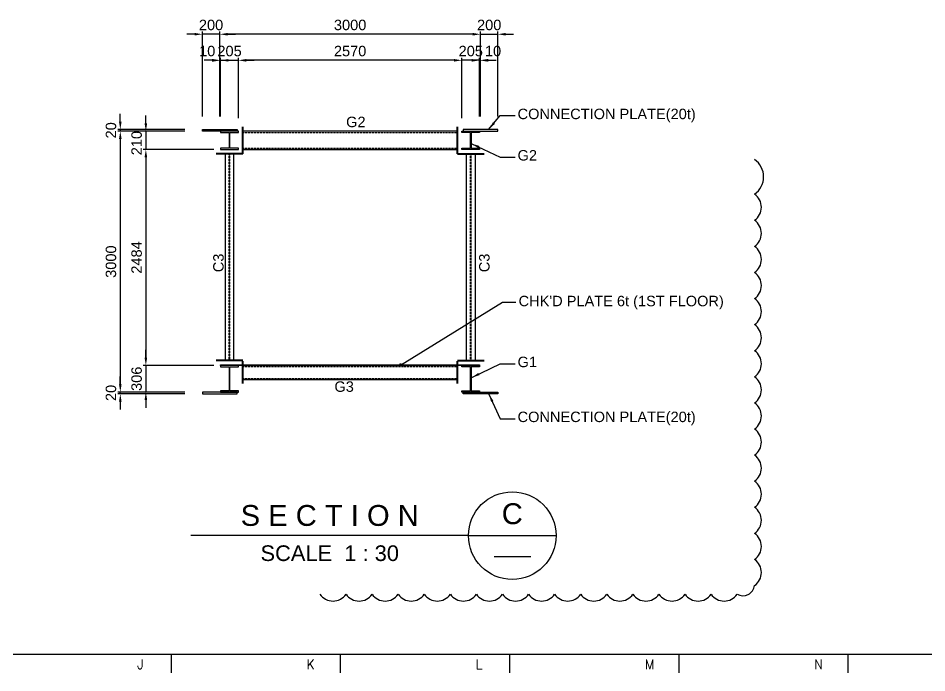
# Model space of a CAD drawing. Header units: millimetres. Extents: x 376548 to 485787, y -156716 to -17718.
# Drawn here: x 405296 to 415750, y -42636 to -35108 of the extents above; entities that cross this region are included whole.
import ezdxf
from ezdxf.enums import TextEntityAlignment as Align

# ---------------------------------------------------------------- set-up
doc = ezdxf.new("R2010")
doc.units = ezdxf.units.MM
doc.header["$LTSCALE"] = 2
doc.linetypes.add('HIDDEN', pattern=[0.375, 0.25, -0.125])
doc.layers.get('Defpoints').update_dxf_attribs({"color": 250})
for name, color, linetype in [('#20_GR', 3, 'Continuous'), ('C_BEAM-02', 1, 'Continuous'), ('C_DIM', 7, 'Continuous'), ('C_GIRDER', 2, 'Continuous'), ('C_REV', 4, 'Continuous'), ('C_TEXT_01', 2, 'Continuous'), ('TAN-TIT', 30, 'Continuous'), ('TITLE', 7, 'Continuous')]:
    doc.layers.add(name, color=color, linetype=linetype)
doc.layers.add('C_STEEL', color=2, linetype='Continuous', lineweight=30)
doc.styles.add('Arial', font='arial.ttf')
doc.styles.add('COM', font='COMPLEX', dxfattribs={"height": 5})
doc.dimstyles.new('일반도면_0020', dxfattribs={"dimtxt": 80, "dimasz": 60, "dimexe": 20, "dimexo": 100, "dimgap": 30, "dimtad": 1, "dimdec": 0, "dimzin": 0, "dimdsep": 46, "dimtxsty": 'Arial', "dimcen": -100, "dimclrd": 7, "dimclre": 7, "dimclrt": 2, "dimadec": 8, "dimazin": 0, "dimtfac": 1, "dimtdec": 0, "dimtix": 1, "dimtmove": 2, "dimatfit": 3, "dimfxl": 1, "dimtolj": 1, "dimtzin": 0, "dimarcsym": 0})
doc.dimstyles.new('일반도면_0030', dxfattribs={"dimtxt": 120, "dimasz": 90, "dimexe": 30, "dimexo": 150, "dimgap": 45, "dimtad": 1, "dimdec": 0, "dimzin": 0, "dimdsep": 46, "dimtxsty": 'Arial', "dimcen": -150, "dimclrd": 7, "dimclre": 7, "dimclrt": 2, "dimadec": 8, "dimazin": 0, "dimtfac": 1, "dimtdec": 0, "dimtix": 1, "dimtmove": 2, "dimatfit": 3, "dimfxl": 1, "dimtolj": 1, "dimtzin": 0, "dimarcsym": 0})

# ---------------------------------------------------------------- blocks, each defined once
blk = doc.blocks.new('BORDER')
at = {"layer": 'TAN-TIT'}
for p, q in [((497.7, 352), (23282.3, 352)), ((13476.3, 352), (13476.3, 207.8)), ((14774.1, 352), (14774.1, 207.8)), ((16072, 352), (16072, 207.8)), ((17369.9, 352), (17369.9, 207.8)), ((18667.7, 352), (18667.7, 207.8))]:
    blk.add_line(p, q, dxfattribs=at)
at = {"layer": 'TAN-TIT', "style": 'COM'}
for s, p in [('J', (13216.7, 236.6)), ('K', (14514.6, 236.6)), ('L', (15812.4, 236.6)), ('M', (17110.3, 236.6)), ('N', (18408.2, 236.6))]:
    blk.add_text(s, height=72.1, dxfattribs=at).set_placement(p)
blk = doc.blocks.new('*D233')
at = {"layer": 'C_DIM', "color": 7, "lineweight": -2, "transparency": 16777216}
for p, q in [((407215, -36408), (406441, -36408)), ((406471, -36498), (406471, -39318)), ((407215, -39408), (406441, -39408))]:
    blk.add_line(p, q, dxfattribs=at)
at = {"layer": 'C_DIM', "color": 7, "transparency": 16777216}
for points in [[(406456, -36498), (406486, -36498), (406471, -36408)], [(406456, -39318), (406486, -39318), (406471, -39408)]]:
    blk.add_solid(points, dxfattribs=at)
at = {"layer": 'Defpoints', "color": 0, "transparency": 16777216}
for p in [(407365, -36408), (406471, -39408), (407365, -39408)]:
    blk.add_point(p, dxfattribs=at)
at = {"layer": 'C_DIM', "color": 2, "transparency": 16777216, "insert": (406364, -37908), "char_height": 120, "attachment_point": 5, "rotation": 90, "style": 'Arial'}
blk.add_mtext('\\A1;3000', dxfattribs=at)
blk = doc.blocks.new('*D234')
at = {"layer": 'C_DIM', "color": 7, "lineweight": -2, "transparency": 16777216}
for p, q in [((406471, -36298), (406471, -36208)), ((407215, -36388), (406441, -36388)), ((407215, -36408), (406441, -36408)), ((406471, -36388), (406471, -36408)), ((406471, -36498), (406471, -36588))]:
    blk.add_line(p, q, dxfattribs=at)
at = {"layer": 'C_DIM', "color": 7, "transparency": 16777216}
for points in [[(406456, -36298), (406486, -36298), (406471, -36388)], [(406456, -36498), (406486, -36498), (406471, -36408)]]:
    blk.add_solid(points, dxfattribs=at)
at = {"layer": 'Defpoints', "color": 0, "transparency": 16777216}
for p in [(406471, -36408), (407365, -36388), (407365, -36408)]:
    blk.add_point(p, dxfattribs=at)
at = {"layer": 'C_DIM', "color": 2, "transparency": 16777216, "insert": (406364, -36398), "char_height": 120, "attachment_point": 5, "rotation": 90, "style": 'Arial'}
blk.add_mtext('\\A1;20', dxfattribs=at)
blk = doc.blocks.new('*D235')
at = {"layer": 'C_DIM', "color": 7, "lineweight": -2, "transparency": 16777216}
for p, q in [((406471, -39318), (406471, -39228)), ((407215, -39408), (406441, -39408)), ((406471, -39428), (406471, -39408)), ((407215, -39428), (406441, -39428)), ((406471, -39518), (406471, -39608))]:
    blk.add_line(p, q, dxfattribs=at)
at = {"layer": 'C_DIM', "color": 7, "transparency": 16777216}
for points in [[(406456, -39318), (406486, -39318), (406471, -39408)], [(406456, -39518), (406486, -39518), (406471, -39428)]]:
    blk.add_solid(points, dxfattribs=at)
at = {"layer": 'Defpoints', "color": 0, "transparency": 16777216}
for p in [(406471, -39408), (407365, -39408), (407365, -39428)]:
    blk.add_point(p, dxfattribs=at)
at = {"layer": 'C_DIM', "color": 2, "transparency": 16777216, "insert": (406364, -39418), "char_height": 120, "attachment_point": 5, "rotation": 90, "style": 'Arial'}
blk.add_mtext('\\A1;20', dxfattribs=at)
blk = doc.blocks.new('*D236')
at = {"layer": 'C_DIM', "color": 7, "lineweight": -2, "transparency": 16777216}
for p, q in [((406765, -36318), (406765, -36228)), ((407215, -36408), (406735, -36408)), ((406765, -36408), (406765, -36618)), ((407546, -36618), (406735, -36618)), ((406765, -36708), (406765, -36798))]:
    blk.add_line(p, q, dxfattribs=at)
at = {"layer": 'C_DIM', "color": 7, "transparency": 16777216}
for points in [[(406750, -36318), (406780, -36318), (406765, -36408)], [(406750, -36708), (406780, -36708), (406765, -36618)]]:
    blk.add_solid(points, dxfattribs=at)
at = {"layer": 'Defpoints', "color": 0, "transparency": 16777216}
for p in [(407365, -36408), (406765, -36618), (407696, -36618)]:
    blk.add_point(p, dxfattribs=at)
at = {"layer": 'C_DIM', "color": 2, "transparency": 16777216, "insert": (406659, -36545), "char_height": 120, "attachment_point": 5, "rotation": 90, "style": 'Arial'}
blk.add_mtext('\\A1;210', dxfattribs=at)
blk = doc.blocks.new('*D237')
at = {"layer": 'C_DIM', "color": 7, "lineweight": -2, "transparency": 16777216}
for p, q in [((407546, -36618), (406735, -36618)), ((406765, -36708), (406765, -39012)), ((407546, -39102), (406735, -39102))]:
    blk.add_line(p, q, dxfattribs=at)
at = {"layer": 'C_DIM', "color": 7, "transparency": 16777216}
for points in [[(406750, -36708), (406780, -36708), (406765, -36618)], [(406750, -39012), (406780, -39012), (406765, -39102)]]:
    blk.add_solid(points, dxfattribs=at)
at = {"layer": 'Defpoints', "color": 0, "transparency": 16777216}
for p in [(407696, -36618), (406765, -39102), (407696, -39102)]:
    blk.add_point(p, dxfattribs=at)
at = {"layer": 'C_DIM', "color": 2, "transparency": 16777216, "insert": (406659, -37860), "char_height": 120, "attachment_point": 5, "rotation": 90, "style": 'Arial'}
blk.add_mtext('\\A1;2484', dxfattribs=at)
blk = doc.blocks.new('*D238')
at = {"layer": 'C_DIM', "color": 7, "lineweight": -2, "transparency": 16777216}
for p, q in [((406765, -39012), (406765, -38922)), ((407546, -39102), (406735, -39102)), ((406765, -39102), (406765, -39408)), ((407215, -39408), (406735, -39408)), ((406765, -39498), (406765, -39588))]:
    blk.add_line(p, q, dxfattribs=at)
at = {"layer": 'C_DIM', "color": 7, "transparency": 16777216}
for points in [[(406750, -39012), (406780, -39012), (406765, -39102)], [(406750, -39498), (406780, -39498), (406765, -39408)]]:
    blk.add_solid(points, dxfattribs=at)
at = {"layer": 'Defpoints', "color": 0, "transparency": 16777216}
for p in [(407696, -39102), (406765, -39408), (407365, -39408)]:
    blk.add_point(p, dxfattribs=at)
at = {"layer": 'C_DIM', "color": 2, "transparency": 16777216, "insert": (406659, -39255), "char_height": 120, "attachment_point": 5, "rotation": 90, "style": 'Arial'}
blk.add_mtext('\\A1;306', dxfattribs=at)
blk = doc.blocks.new('*D239')
at = {"layer": 'C_DIM', "color": 7, "lineweight": -2, "transparency": 16777216}
for p, q in [((407615, -36238), (407615, -35263)), ((410525, -35293), (407705, -35293)), ((410615, -36238), (410615, -35263))]:
    blk.add_line(p, q, dxfattribs=at)
at = {"layer": 'C_DIM', "color": 7, "transparency": 16777216}
for points in [[(407705, -35278), (407705, -35308), (407615, -35293)], [(410525, -35278), (410525, -35308), (410615, -35293)]]:
    blk.add_solid(points, dxfattribs=at)
at = {"layer": 'Defpoints', "color": 0, "transparency": 16777216}
for p in [(407615, -35293), (407615, -36388), (410615, -36388)]:
    blk.add_point(p, dxfattribs=at)
at = {"layer": 'C_DIM', "color": 2, "transparency": 16777216, "insert": (409115, -35187), "char_height": 120, "attachment_point": 5, "style": 'Arial'}
blk.add_mtext('\\A1;3000', dxfattribs=at)
blk = doc.blocks.new('*D240')
at = {"layer": 'C_DIM', "color": 7, "lineweight": -2, "transparency": 16777216}
for p, q in [((407325, -35293), (407235, -35293)), ((407415, -36238), (407415, -35263)), ((407615, -35293), (407415, -35293)), ((407615, -36238), (407615, -35263)), ((407705, -35293), (407795, -35293))]:
    blk.add_line(p, q, dxfattribs=at)
at = {"layer": 'C_DIM', "color": 7, "transparency": 16777216}
for points in [[(407325, -35278), (407325, -35308), (407415, -35293)], [(407705, -35278), (407705, -35308), (407615, -35293)]]:
    blk.add_solid(points, dxfattribs=at)
at = {"layer": 'Defpoints', "color": 0, "transparency": 16777216}
for p in [(407415, -35293), (407415, -36388), (407615, -36388)]:
    blk.add_point(p, dxfattribs=at)
at = {"layer": 'C_DIM', "color": 2, "transparency": 16777216, "insert": (407515, -35187), "char_height": 120, "attachment_point": 5, "style": 'Arial'}
blk.add_mtext('\\A1;200', dxfattribs=at)
blk = doc.blocks.new('*D241')
at = {"layer": 'C_DIM', "color": 7, "lineweight": -2, "transparency": 16777216}
for p, q in [((410525, -35293), (410435, -35293)), ((410615, -36238), (410615, -35263)), ((410615, -35293), (410815, -35293)), ((410815, -36238), (410815, -35263)), ((410905, -35293), (410995, -35293))]:
    blk.add_line(p, q, dxfattribs=at)
at = {"layer": 'C_DIM', "color": 7, "transparency": 16777216}
for points in [[(410525, -35278), (410525, -35308), (410615, -35293)], [(410905, -35278), (410905, -35308), (410815, -35293)]]:
    blk.add_solid(points, dxfattribs=at)
at = {"layer": 'Defpoints', "color": 0, "transparency": 16777216}
for p in [(410815, -35293), (410615, -36388), (410815, -36388)]:
    blk.add_point(p, dxfattribs=at)
at = {"layer": 'C_DIM', "color": 2, "transparency": 16777216, "insert": (410715, -35187), "char_height": 120, "attachment_point": 5, "style": 'Arial'}
blk.add_mtext('\\A1;200', dxfattribs=at)
blk = doc.blocks.new('*D242')
at = {"layer": 'C_DIM', "color": 7, "lineweight": -2, "transparency": 16777216}
for p, q in [((407525, -35593), (407435, -35593)), ((407615, -36238), (407615, -35563)), ((407615, -35593), (407625, -35593)), ((407625, -36238), (407625, -35563)), ((407715, -35593), (407805, -35593))]:
    blk.add_line(p, q, dxfattribs=at)
at = {"layer": 'C_DIM', "color": 7, "transparency": 16777216}
for points in [[(407525, -35578), (407525, -35608), (407615, -35593)], [(407715, -35578), (407715, -35608), (407625, -35593)]]:
    blk.add_solid(points, dxfattribs=at)
at = {"layer": 'Defpoints', "color": 0, "transparency": 16777216}
for p in [(407625, -35593), (407615, -36388), (407625, -36388)]:
    blk.add_point(p, dxfattribs=at)
at = {"layer": 'C_DIM', "color": 2, "transparency": 16777216, "insert": (407471, -35487), "char_height": 120, "attachment_point": 5, "style": 'Arial'}
blk.add_mtext('\\A1;10', dxfattribs=at)
blk = doc.blocks.new('*D243')
at = {"layer": 'C_DIM', "color": 7, "lineweight": -2, "transparency": 16777216}
for p, q in [((407535, -35593), (407445, -35593)), ((407625, -36238), (407625, -35563)), ((407625, -35593), (407830, -35593)), ((407830, -36258), (407830, -35563)), ((407920, -35593), (408010, -35593))]:
    blk.add_line(p, q, dxfattribs=at)
at = {"layer": 'C_DIM', "color": 7, "transparency": 16777216}
for points in [[(407535, -35578), (407535, -35608), (407625, -35593)], [(407920, -35578), (407920, -35608), (407830, -35593)]]:
    blk.add_solid(points, dxfattribs=at)
at = {"layer": 'Defpoints', "color": 0, "transparency": 16777216}
for p in [(407830, -35593), (407625, -36388), (407830, -36408)]:
    blk.add_point(p, dxfattribs=at)
at = {"layer": 'C_DIM', "color": 2, "transparency": 16777216, "insert": (407728, -35487), "char_height": 120, "attachment_point": 5, "style": 'Arial'}
blk.add_mtext('\\A1;205', dxfattribs=at)
blk = doc.blocks.new('*D244')
at = {"layer": 'C_DIM', "color": 7, "lineweight": -2, "transparency": 16777216}
for p, q in [((410515, -35593), (410425, -35593)), ((410605, -36238), (410605, -35563)), ((410615, -35593), (410605, -35593)), ((410615, -36238), (410615, -35563)), ((410705, -35593), (410795, -35593))]:
    blk.add_line(p, q, dxfattribs=at)
at = {"layer": 'C_DIM', "color": 7, "transparency": 16777216}
for points in [[(410515, -35578), (410515, -35608), (410605, -35593)], [(410705, -35578), (410705, -35608), (410615, -35593)]]:
    blk.add_solid(points, dxfattribs=at)
at = {"layer": 'Defpoints', "color": 0, "transparency": 16777216}
for p in [(410605, -35593), (410605, -36388), (410615, -36388)]:
    blk.add_point(p, dxfattribs=at)
at = {"layer": 'C_DIM', "color": 2, "transparency": 16777216, "insert": (410759, -35487), "char_height": 120, "attachment_point": 5, "style": 'Arial'}
blk.add_mtext('\\A1;10', dxfattribs=at)
blk = doc.blocks.new('*D245')
at = {"layer": 'C_DIM', "color": 7, "lineweight": -2, "transparency": 16777216}
for p, q in [((410310, -35593), (410220, -35593)), ((410400, -36258), (410400, -35563)), ((410605, -35593), (410400, -35593)), ((410605, -36238), (410605, -35563)), ((410695, -35593), (410785, -35593))]:
    blk.add_line(p, q, dxfattribs=at)
at = {"layer": 'C_DIM', "color": 7, "transparency": 16777216}
for points in [[(410310, -35578), (410310, -35608), (410400, -35593)], [(410695, -35578), (410695, -35608), (410605, -35593)]]:
    blk.add_solid(points, dxfattribs=at)
at = {"layer": 'Defpoints', "color": 0, "transparency": 16777216}
for p in [(410400, -35593), (410400, -36408), (410605, -36388)]:
    blk.add_point(p, dxfattribs=at)
at = {"layer": 'C_DIM', "color": 2, "transparency": 16777216, "insert": (410503, -35487), "char_height": 120, "attachment_point": 5, "style": 'Arial'}
blk.add_mtext('\\A1;205', dxfattribs=at)
blk = doc.blocks.new('*D246')
at = {"layer": 'C_DIM', "color": 7, "lineweight": -2, "transparency": 16777216}
for p, q in [((407830, -36258), (407830, -35563)), ((410310, -35593), (407920, -35593)), ((410400, -36258), (410400, -35563))]:
    blk.add_line(p, q, dxfattribs=at)
at = {"layer": 'C_DIM', "color": 7, "transparency": 16777216}
for points in [[(407920, -35578), (407920, -35608), (407830, -35593)], [(410310, -35578), (410310, -35608), (410400, -35593)]]:
    blk.add_solid(points, dxfattribs=at)
at = {"layer": 'Defpoints', "color": 0, "transparency": 16777216}
for p in [(407830, -35593), (407830, -36408), (410400, -36408)]:
    blk.add_point(p, dxfattribs=at)
at = {"layer": 'C_DIM', "color": 2, "transparency": 16777216, "insert": (409115, -35487), "char_height": 120, "attachment_point": 5, "style": 'Arial'}
blk.add_mtext('\\A1;2570', dxfattribs=at)

msp = doc.modelspace()

# ---------------------------------------------------------------- linework, layer by layer
at = {"layer": '#20_GR', "color": 1}
for p, q in [((409693.7, -39096.7), (410867.8, -38372.2)), ((410867.8, -38372.2), (411020.2, -38372.2))]:
    msp.add_line(p, q, dxfattribs=at)
at = {"color": 4, "const_width": 15}
msp.add_lwpolyline([(409686.2, -39091.7, 1), (409701.2, -39091.7, 1)], format="xyb", close=True, dxfattribs=at)
at = {"layer": 'C_BEAM-02'}
msp.add_lwpolyline([(407625.1, -39095.7), (410605.1, -39095.7), (410605.1, -39101.7), (407625.1, -39101.7)], close=True, dxfattribs=at)
at = {"layer": 'C_GIRDER', "linetype": 'HIDDEN'}
for p, q in [((407880.1, -36421.9), (410350.1, -36421.9)), ((407722.5, -39045.7), (407722.5, -36667.7)), ((407731.7, -39045.7), (407731.7, -36667.7)), ((407880.1, -36603.5), (410350.1, -36603.5)), ((410498.5, -39045.7), (410498.5, -36667.7)), ((410507.7, -39045.7), (410507.7, -36667.7)), ((407880.1, -39112), (410350.1, -39112)), ((407880.1, -39251.4), (410350.1, -39251.4))]:
    msp.add_line(p, q, dxfattribs=at)
at = {"layer": 'C_GIRDER'}
for points in [[(407415.1, -36387.7), (407815.1, -36387.7), (407815.1, -36407.7), (407415.1, -36407.7)], [(410350.1, -36407.7), (407880.1, -36407.7), (407880.1, -36617.7), (410350.1, -36617.7)], [(410815.1, -36387.7), (410415.1, -36387.7), (410415.1, -36407.7), (410815.1, -36407.7)], [(407676.1, -39045.7), (407778.1, -39045.7), (407778.1, -36667.7), (407676.1, -36667.7)], [(410554.1, -39045.7), (410452.1, -39045.7), (410452.1, -36667.7), (410554.1, -36667.7)], [(410350.1, -39101.7), (407880.1, -39101.7), (407880.1, -39261.7), (410350.1, -39261.7)], [(407415.1, -39427.7), (407815.1, -39427.7), (407815.1, -39407.7), (407415.1, -39407.7)], [(410815.1, -39427.7), (410415.1, -39427.7), (410415.1, -39407.7), (410815.1, -39407.7)]]:
    msp.add_lwpolyline(points, close=True, dxfattribs=at)
at = {"layer": 'C_GIRDER', "color": 1}
for points in [[(407625.1, -36617.7), (407830.1, -36617.7), (407830.1, -36603.5), (407732.2, -36603.5), (407732.2, -36421.9), (407830.1, -36421.9), (407830.1, -36407.7), (407625.1, -36407.7), (407625.1, -36421.9), (407723, -36421.9), (407723, -36603.5), (407625.1, -36603.5)], [(410605.1, -36617.7), (410400.1, -36617.7), (410400.1, -36603.5), (410498, -36603.5), (410498, -36421.9), (410400.1, -36421.9), (410400.1, -36407.7), (410605.1, -36407.7), (410605.1, -36421.9), (410507.2, -36421.9), (410507.2, -36603.5), (410605.1, -36603.5)], [(407829.1, -39101.7), (407625.1, -39101.7), (407625.1, -39116.3), (407722.8, -39116.3), (407722.8, -39393.1), (407625.1, -39393.1), (407625.1, -39407.7), (407829.1, -39407.7), (407829.1, -39393.1), (407731.3, -39393.1), (407731.3, -39116.3), (407829.1, -39116.3)], [(410401.1, -39101.7), (410605.1, -39101.7), (410605.1, -39116.3), (410507.3, -39116.3), (410507.3, -39393.1), (410605.1, -39393.1), (410605.1, -39407.7), (410401.1, -39407.7), (410401.1, -39393.1), (410498.8, -39393.1), (410498.8, -39116.3), (410401.1, -39116.3)]]:
    msp.add_lwpolyline(points, close=True, dxfattribs=at)
at = {"layer": 'C_REV'}
msp.add_lwpolyline([(408768, -41732.8, 0.5205671), (409068, -41732.8, 0.5205671), (409368, -41732.8, 0.5205671), (409668, -41732.8, 0.5205671), (409968, -41732.8, 0.5205671), (410268, -41732.8, 0.5205671), (410568, -41732.8, 0.5205671), (410868, -41732.8, 0.5205671), (411168, -41732.8, 0.5205671), (411468, -41732.8, 0.5205671), (411768, -41732.8, 0.5205671), (412068, -41732.8, 0.5205671), (412368, -41732.8, 0.5205671), (412668, -41732.8, 0.5205671), (412968, -41732.8, 0.5205671), (413268, -41732.8, 0.5205671), (413568, -41732.8, 0.5205671), (413768, -41632.8, 0.5205671), (413768, -41332.8, 0.5205671), (413768, -41032.8, 0.5205671), (413768, -40732.8, 0.5205671), (413768, -40432.8, 0.5205671), (413768, -40132.8, 0.5205671), (413768, -39832.8, 0.5205671), (413768, -39532.8, 0.5205671), (413768, -39232.8, 0.5205671), (413768, -38932.8, 0.5205671), (413768, -38632.8, 0.5205671), (413768, -38332.8, 0.5205671), (413768, -38032.8, 0.5205671), (413768, -37732.8, 0.5205671), (413768, -37432.8, 0.5205671), (413768, -37132.8, 0.5205671), (413768, -36732.8, 0.5205671)], format="xyb", dxfattribs=at)
at = {"layer": 'C_STEEL', "color": 6, "lineweight": 40}
for p, q in [((407880.1, -36666.7), (407880.1, -36358.7)), ((410350.1, -36666.7), (410350.1, -36358.7)), ((407881.1, -36667.7), (407573.1, -36667.7)), ((410349.1, -36667.7), (410657.1, -36667.7)), ((407881.1, -39045.7), (407573.1, -39045.7)), ((407880.1, -39310.2), (407880.1, -39053.2)), ((410349.1, -39045.7), (410657.1, -39045.7)), ((410350.1, -39310.2), (410350.1, -39053.2))]:
    msp.add_line(p, q, dxfattribs=at)
at = {"layer": 'TITLE', "color": 1, "linetype": 'Continuous'}
msp.add_line((410476.3, -41058.7), (407284.3, -41058.7), dxfattribs=at)
msp.add_lwpolyline([(410476.3, -41058.7), (411484.3, -41058.7)], dxfattribs=at)
at = {"layer": 'TITLE', "color": 2, "linetype": 'Continuous'}
msp.add_lwpolyline([(410773.8, -41298.3), (411192.7, -41298.3)], dxfattribs=at)
at = {"layer": 'TITLE', "color": 1, "linetype": 'Continuous'}
msp.add_circle((410980.3, -41058.7), 504, dxfattribs=at)

# ---------------------------------------------------------------- block references
at = {"xscale": 1.5, "yscale": 1.5, "zscale": 1.5}
msp.add_blockref('BORDER', (386840, -42948.2), dxfattribs=at)

# ---------------------------------------------------------------- texts
at = {"layer": 'C_TEXT_01', "style": 'Arial'}
for s, p in [('CONNECTION PLATE(20t)', (411041.4, -36269.6)), ('G2', (411041.4, -36745.2)), ("CHK'D PLATE 6t (1ST FLOOR)", (411053.3, -38420.9)), ('G1', (411041.4, -39121.4)), ('CONNECTION PLATE(20t)', (411041.4, -39753.1))]:
    msp.add_text(s, height=120, dxfattribs=at).set_placement(p)
for s, p in [('G2', (409069, -36361.7)), ('G3', (408934.4, -39405.3))]:
    msp.add_text(s, height=120, rotation=360, dxfattribs=at).set_placement(p)
for p in [(407599.7, -37922.7), (410659.1, -37922.7)]:
    msp.add_text('C3', height=120, rotation=90, dxfattribs=at).set_placement(p, align=Align.MIDDLE_CENTER)
at = {"layer": 'TITLE', "color": 3, "ltscale": 10, "style": 'Arial'}
msp.add_text('S E C T I O N', height=240, dxfattribs=at).set_placement((408880.3, -40946.7), align=Align.CENTER)
at = {"layer": 'TITLE', "color": 2, "ltscale": 10, "style": 'Arial'}
msp.add_text('C', height=240, dxfattribs=at).set_placement((410980.3, -40806.7), align=Align.MIDDLE)
at = {"layer": 'TITLE', "color": 2, "linetype": 'Continuous', "style": 'Arial'}
msp.add_text('SCALE  1 : 30', height=180, dxfattribs=at).set_placement((408880.4, -41170.7), align=Align.TOP_CENTER)

# ---------------------------------------------------------------- dimensions: what is measured, and where the dimension line sits
at = {"layer": 'C_DIM'}
for base, p1, p2, picture, middle in [((407415.1, -35293.3), (407615.1, -36387.7), (407415.1, -36387.7), '*D240', (407515.1, -35187.1)), ((407830.1, -35593.3), (407625.1, -36387.7), (407830.1, -36407.7), '*D243', (407727.6, -35487.1)), ((407830.1, -35593.3), (410400.1, -36407.7), (407830.1, -36407.7), '*D246', (409115.1, -35487.1))]:
    dim = msp.add_linear_dim(base=base, p1=p1, p2=p2, dimstyle='일반도면_0030', dxfattribs=at)
    dim.commit()
    dim.dimension.update_dxf_attribs({"geometry": picture, "text_midpoint": middle})
for p1, p2, distance, picture, middle in [((410615.1, -36387.7), (407615.1, -36387.7), -1094.4, '*D239', (409115.1, -35187)), ((407365.1, -36387.7), (407365.1, -36407.7), -894.6, '*D234', (406364.3, -36397.7)), ((407365.1, -36407.7), (407365.1, -39407.7), -894.6, '*D233', (406364.2, -37907.7)), ((407365.1, -39427.7), (407365.1, -39407.7), 894.6, '*D235', (406364.3, -39417.7))]:
    dim = msp.add_aligned_dim(p1=p1, p2=p2, distance=distance, dimstyle='일반도면_0030', dxfattribs=at)
    dim.commit()
    dim.dimension.update_dxf_attribs({"geometry": picture, "text_midpoint": middle})
for base, p1, p2, angle, picture, middle in [((410815.1, -35293.3), (410615.1, -36387.7), (410815.1, -36387.7), 180, '*D241', (410715.1, -35187.1)), ((410400.1, -35593.3), (410605.1, -36387.7), (410400.1, -36407.7), 180, '*D245', (410502.6, -35487.1)), ((406765.1, -39101.7), (407695.6, -36617.7), (407695.6, -39101.7), 90, '*D237', (406658.8, -37859.7)), ((406765.1, -39407.7), (407695.6, -39101.7), (407365.1, -39407.7), 90, '*D238', (406658.8, -39254.7))]:
    dim = msp.add_linear_dim(base=base, p1=p1, p2=p2, angle=angle, dimstyle='일반도면_0030', dxfattribs=at)
    dim.commit()
    dim.dimension.update_dxf_attribs({"geometry": picture, "text_midpoint": middle})
dim = msp.add_linear_dim(base=(407625.1, -35593.3), p1=(407615.1, -36387.7), p2=(407625.1, -36387.7), dimstyle='일반도면_0030', dxfattribs=at)
dim.commit()
dim.dimension.update_dxf_attribs({"geometry": '*D242', "text_midpoint": (407471.2, -35487.1), "dimtype": 160})
for base, p1, p2, angle, picture, middle in [((410605.1, -35593.3), (410615.1, -36387.7), (410605.1, -36387.7), 180, '*D244', (410759, -35487.1)), ((406765.1, -36617.7), (407365.1, -36407.7), (407695.6, -36617.7), 90, '*D236', (406658.8, -36545.2))]:
    dim = msp.add_linear_dim(base=base, p1=p1, p2=p2, angle=angle, dimstyle='일반도면_0030', dxfattribs=at)
    dim.commit()
    dim.dimension.update_dxf_attribs({"geometry": picture, "text_midpoint": middle, "dimtype": 160})

# ---------------------------------------------------------------- leaders
for points in [[(410712.1, -36383.5), (410842, -36228), (411012.2, -36228)], [(410515.1, -36552.2), (410842, -36707.8), (411012.2, -36707.8)], [(410515.1, -39239.5), (410842, -39084), (411012.2, -39084)], [(410712.1, -39431.9), (410842, -39715.7), (411012.2, -39715.7)]]:
    msp.add_leader(points, dimstyle='일반도면_0020', override={"dimasz": 90}, dxfattribs=at)

doc.saveas('drawing.dxf')
